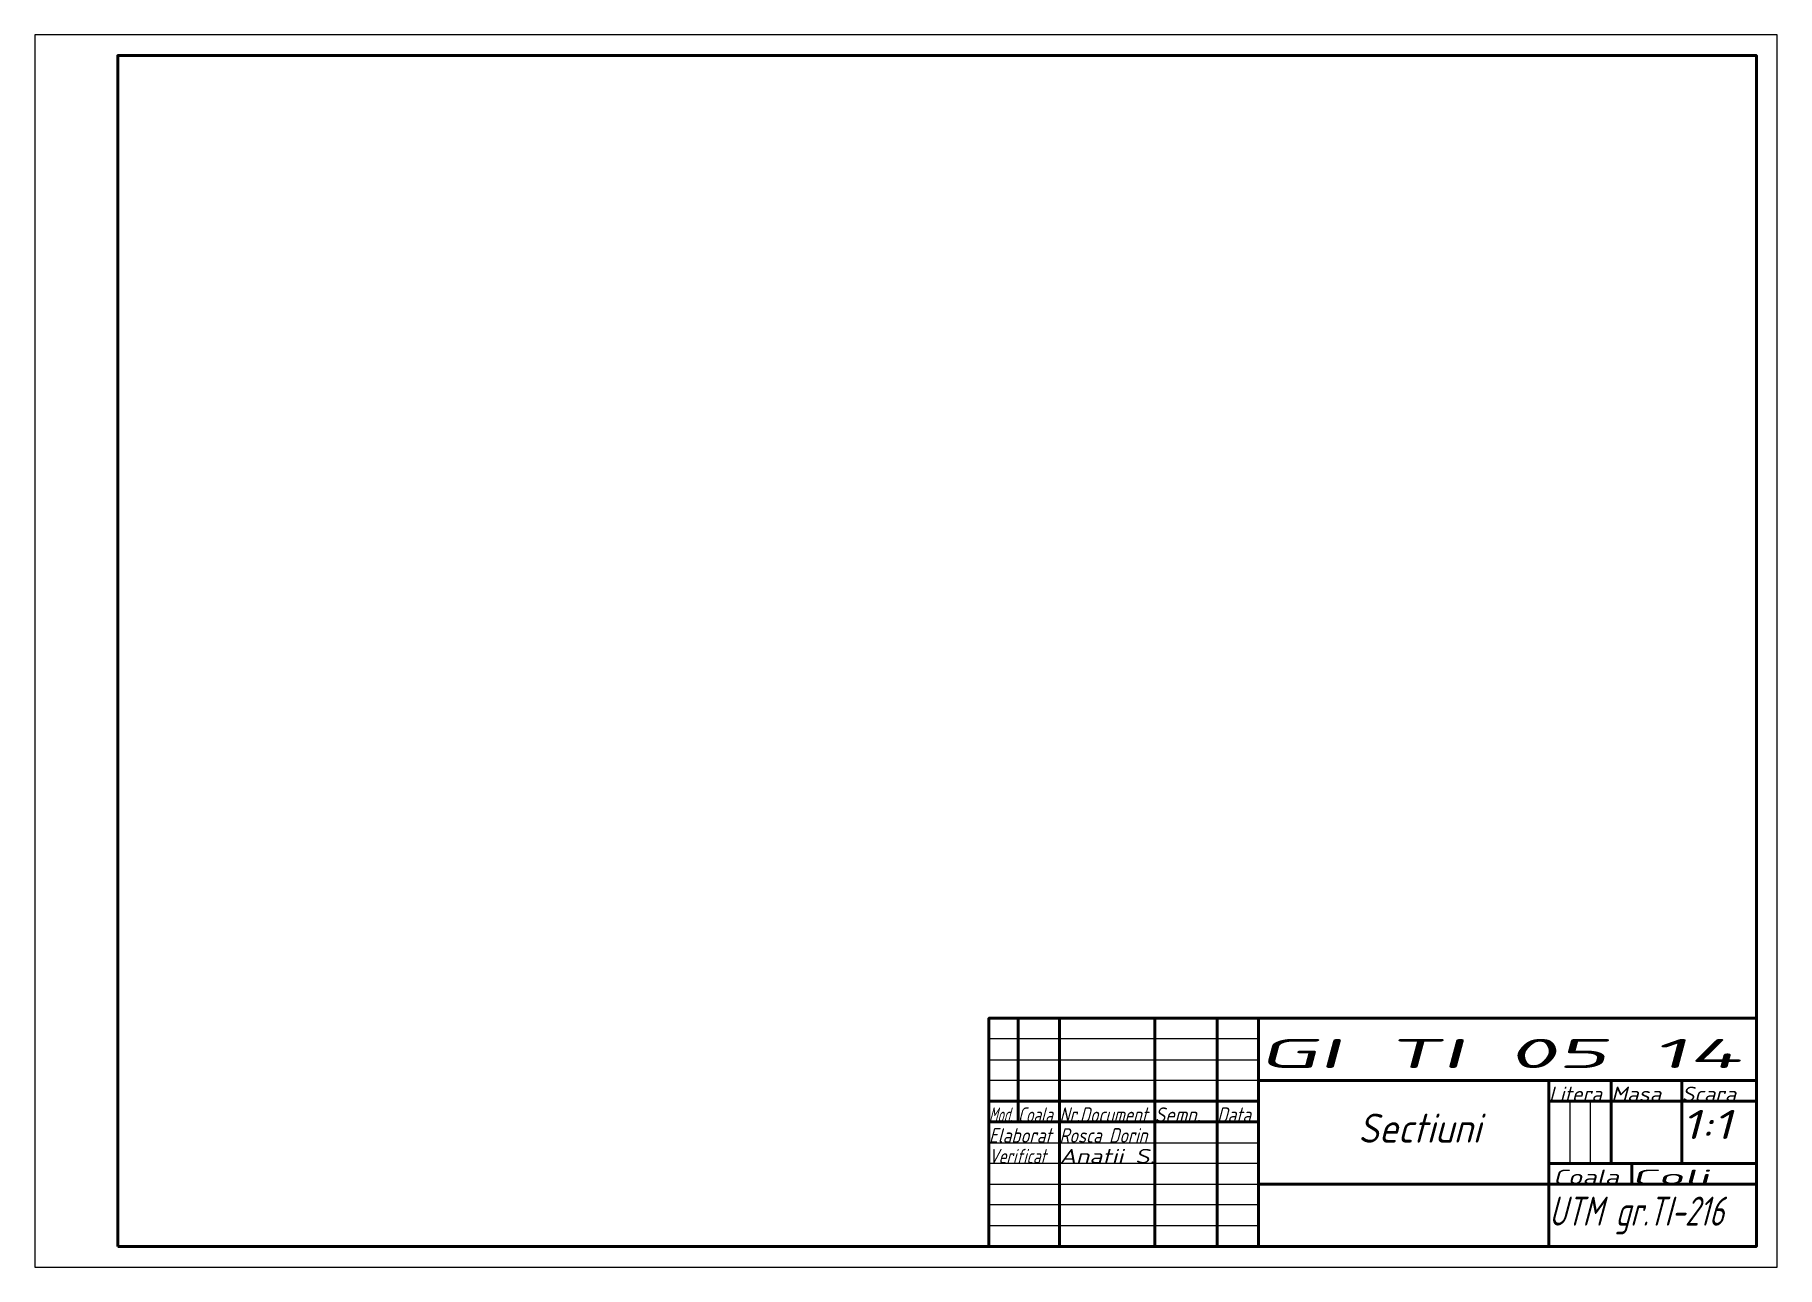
# Model space of a CAD drawing. Header units: millimetres. Extents: x 0 to 420, y 0 to 297.
import ezdxf
from ezdxf.enums import TextEntityAlignment as Align

# ---------------------------------------------------------------- set-up
doc = ezdxf.new("R2010")
doc.units = ezdxf.units.MM
for name, color, linetype, lineweight in [('Contur', 135, 'Continuous', 50), ('Subtire', 135, 'Continuous', 25), ('Text-3.5', 252, 'Continuous', 35), ('Text-7', 252, 'Continuous', 70)]:
    doc.layers.add(name, color=color, linetype=linetype, lineweight=lineweight)
doc.styles.get("Standard").update_dxf_attribs({"font": 'isocp.shx', "oblique": 15})

msp = doc.modelspace()

# ---------------------------------------------------------------- linework, layer by layer
at = {"layer": 'Contur'}
for p, q in [((237, 35), (237, 60)), ((237, 60), (247, 60)), ((247, 60), (247, 5)), ((270, 5), (270, 60)), ((270, 60), (285, 60)), ((285, 60), (285, 5)), ((295, 5), (295, 60)), ((415, 45), (295, 45)), ((295, 45), (295, 20)), ((365, 5), (365, 45)), ((365, 45), (365, 40)), ((380, 45), (380, 25)), ((397, 25), (397, 45)), ((295, 40), (230, 40)), ((295, 35), (295, 40)), ((365, 40), (415, 40)), ((230, 35), (295, 35)), ((415, 25), (365, 25)), ((380, 25), (397, 25)), ((385, 25), (385, 20)), ((415, 20), (415, 25)), ((295, 20), (415, 20)), ((247, 5), (270, 5)), ((285, 5), (295, 5))]:
    msp.add_line(p, q, dxfattribs=at)
for points in [[(20, 5), (415, 5), (415, 292), (20, 292)], [(230, 5), (415, 5), (415, 60), (230, 60)]]:
    msp.add_lwpolyline(points, close=True, dxfattribs=at)
at = {"layer": 'Subtire'}
for p, q in [((295, 55), (230, 55)), ((295, 50), (295, 55)), ((230, 45), (230, 50)), ((230, 50), (295, 50)), ((295, 45), (230, 45)), ((370, 40), (370, 25)), ((375, 25), (375, 40)), ((230, 25), (230, 30)), ((230, 30), (295, 30)), ((295, 25), (230, 25)), ((295, 20), (295, 25)), ((370, 25), (375, 25)), ((230, 15), (230, 20)), ((230, 20), (295, 20)), ((295, 15), (230, 15)), ((295, 10), (295, 15)), ((230, 10), (295, 10))]:
    msp.add_line(p, q, dxfattribs=at)
msp.add_lwpolyline([(0, 0), (420, 0), (420, 297), (0, 297)], close=True, dxfattribs=at)

# ---------------------------------------------------------------- texts
at = {"layer": 'Text-3.5', "oblique": 15}
for s, width, p, p2 in [('Litera ', 1.071429, (365, 40), (380, 40)), ('Masa  ', 1.277355, (380, 40), (397, 40)), ('Scara  ', 1.22449, (397, 40), (415, 40)), ('Mod. ', 0.666667, (230, 35), (237, 35)), ('Coala ', 0.793651, (237, 35), (247, 35)), ('Nr.Document ', 0.842491, (247, 35), (270, 35)), ('Semn.  ', 1.020408, (270, 35), (285, 35)), ('Data ', 0.892857, (285, 35), (295, 35)), ('Elaborat ', 0.883117, (230, 30), (247, 30)), ('Rosca Dorin ', 0.887731, (247, 30), (270, 30)), ('Verificat  ', 0.796253, (230, 25), (247, 25)), ('Anatii S.', 1.354934, (247, 25), (270, 25)), ('Coala ', 1.507937, (366, 20), (385, 20)), ('Coli  ', 2.955665, (385, 20), (415, 20))]:
    msp.add_text(s, height=3.5, dxfattribs=dict(at, width=width)).set_placement(p, p2, align=Align.FIT)
at = {"layer": 'Text-7', "oblique": 15}
for s, width, p, p2 in [('GI TI 05 14', 2.793209, (295, 48), (411.34, 48)), ('1:1 ', 1.50892, (397.04, 30.89), (415, 30.89)), ('UTM gr.TI-216  ', 0.767689, (365, 10), (413.36, 10))]:
    msp.add_text(s, height=7, dxfattribs=dict(at, width=width)).set_placement(p, p2, align=Align.FIT)
msp.add_text('      Sectiuni', height=7, dxfattribs=at).set_placement((295, 30))

doc.saveas('drawing.dxf')
